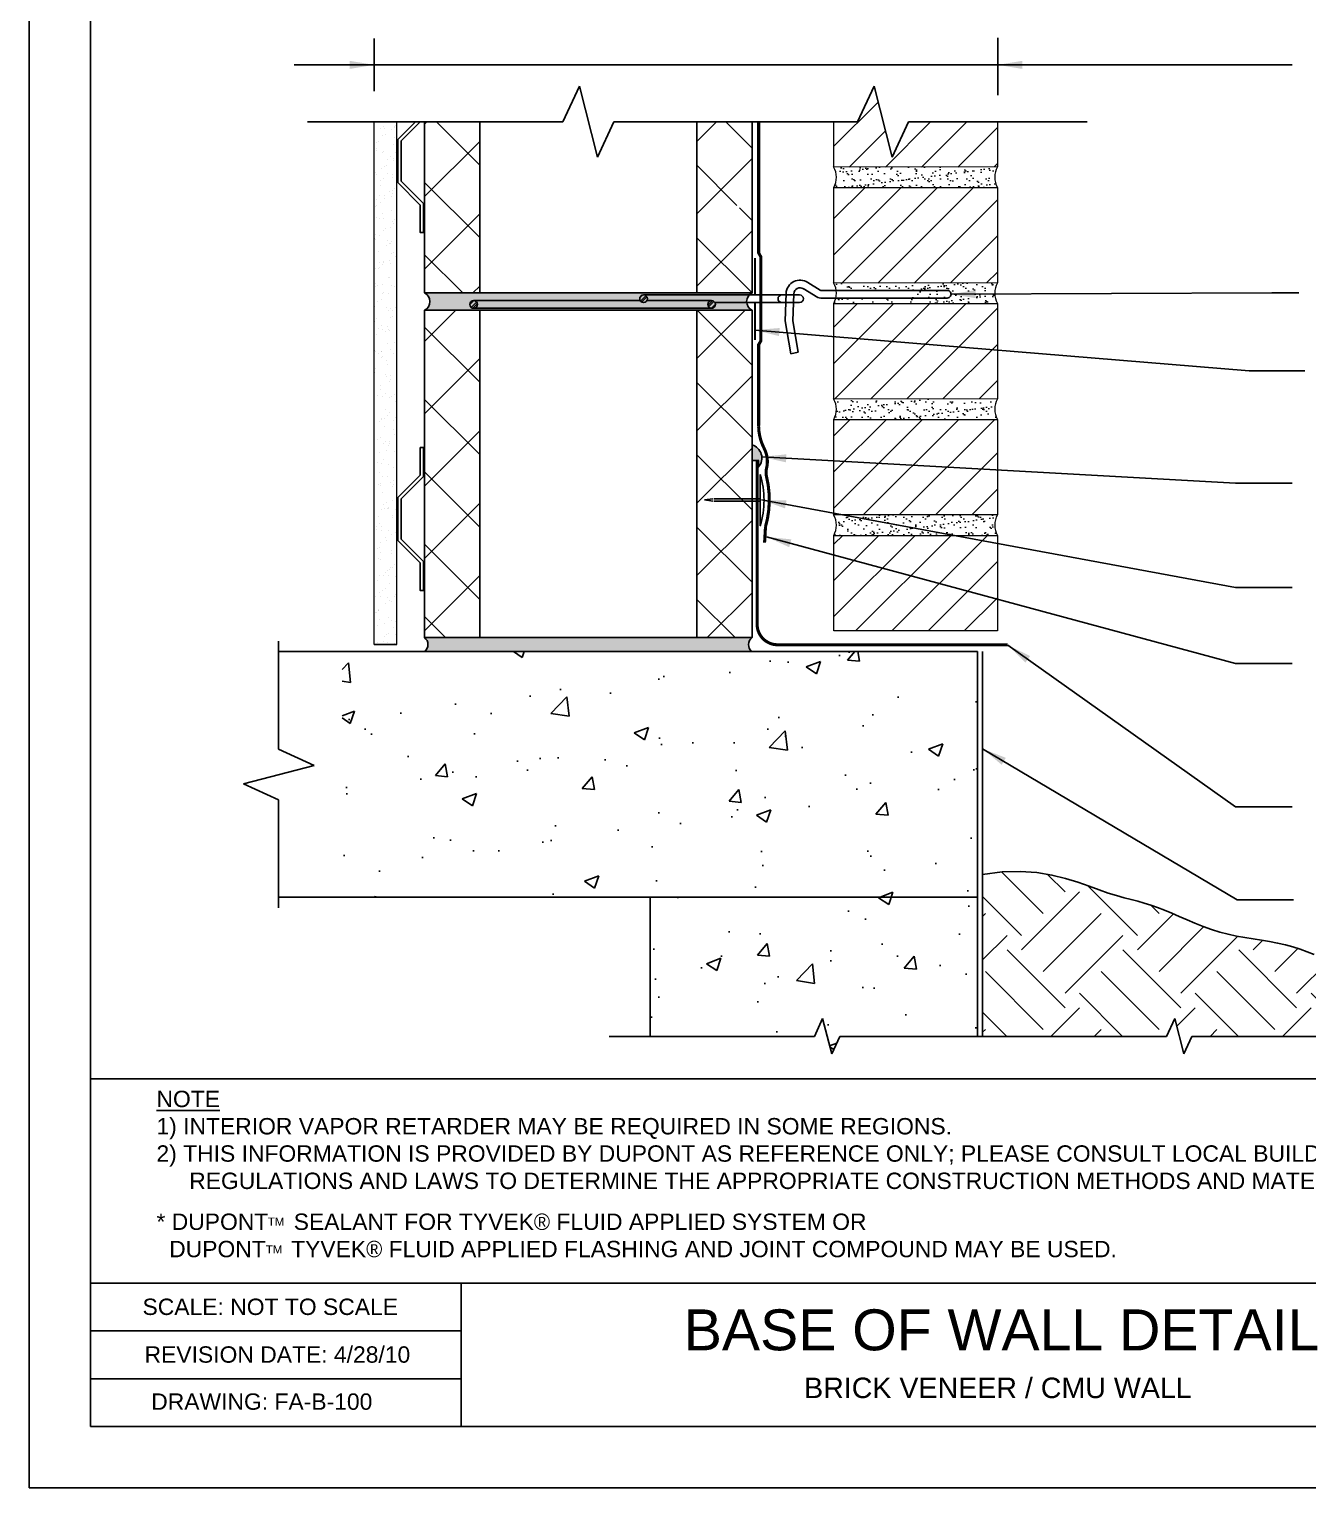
# Model space of a CAD drawing. Extents: x 257.7 to 308.7, y 59.2 to 125.2.
# Drawn here: x 257.72 to 288.96, y 59.16 to 94.8 of the extents above; entities that cross this region are included whole.
import ezdxf

# ---------------------------------------------------------------- set-up
doc = ezdxf.new("R2010")
doc.units = 0
doc.header["$LTSCALE"] = 1.5
doc.header["$MEASUREMENT"] = 0
doc.linetypes.add('DASHED2', pattern=[0.375, 0.25, -0.125])
doc.layers.get('0').update_dxf_attribs({"color": 8, "linetype": 'CONTINUOUS'})
for name, color, linetype in [('8x11-ttb$0$B', 5, 'CONTINUOUS'), ('CMU', 250, 'CONTINUOUS'), ('DuPont Thru-Wall Flashing', 252, 'CONTINUOUS'), ('SEALANT', 250, 'CONTINUOUS'), ('STRUCTURE', 250, 'CONTINUOUS'), ('TEXT', 7, 'CONTINUOUS'), ('Tyvek FA WB', 10, 'DASHED2')]:
    doc.layers.add(name, color=color, linetype=linetype)
doc.layers.add('brick', color=250, linetype='CONTINUOUS', lineweight=5)
doc.layers.add('Gyp Board', color=250, linetype='CONTINUOUS', lineweight=20)
doc.layers.add('VIEWPORT', color=7, linetype='CONTINUOUS', plot=False)
doc.styles.add('DETAILS', font='sanss___.ttf', dxfattribs={"height": 1})
doc.dimstyles.new('TYVEKDETAILS', dxfattribs={"dimscale": 6, "dimtxt": 1.5, "dimasz": 0.1, "dimexe": 0.75, "dimexo": 0.75, "dimgap": 0.75, "dimtad": 0, "dimtih": 1, "dimtoh": 1, "dimdec": 4, "dimzin": 0, "dimdsep": 46, "dimlunit": 4, "dimtxsty": 'DETAILS', "dimcen": 0.0625, "dimadec": 0, "dimazin": 0, "dimtfac": 1, "dimtdec": 4, "dimtofl": 0, "dimtmove": 0, "dimatfit": 3, "dimfxl": 1, "dimfrac": 2, "dimtolj": 1, "dimtzin": 0, "dimarcsym": 0})
pattern_1 = [(37.50000000000001, (135.9758068365422, 43.15276908686732), (-0.009449003716441223, 0.2890235653519738), [0, -0.228, 0, -0.255, 0, -0.24375]), (7.499999999999999, (135.9758068365422, 43.15276908686732), (0.2654665057901591, 0.423321909784461), [0, -0.123, 0, -0.2055, 0, -0.07875]), (327.5, (135.7913068365422, 43.15276908686732), (0.4671212792627242, 0.0008488580305446746), [0, -0.075, 0, -0.27, 0, -0.3525]), (317.5, (135.7913068365422, 43.15276908686732), (0.450918990685844, 0.1316513347401374), [0, -0.0375, 0, -0.177, 0, -0.2025])]

# ---------------------------------------------------------------- blocks, each defined once
blk = doc.blocks.new('brk-sym')
at = {"linetype": 'Continuous'}
for points in [[(-0.07880250000000001, 0.00109400000000015), (-0.0283335, 0.1104690000000002)], [(-0.0283335, 0.1104690000000002), (0.0283335, -0.1104689999999993)], [(-0.4156255, 0.00109400000000015), (-0.07880250000000001, 0.00109400000000015)], [(0.0283335, -0.1104689999999993), (0.0797915, 0.00109400000000015)], [(0.0797915, 0.00109400000000015), (0.4166665, 0.00109400000000015)]]:
    blk.add_lwpolyline(points, dxfattribs=at)
blk = doc.blocks.new('*X2')
at = {"color": 0}
for p, q in [((9127.579729656245, 13316.34949772628, 8), (9127.579729656245, 13316.34949772628, 8)), ((9128.399147898532, 13314.94385771335, 8), (9128.399147898532, 13314.94385771335, 8)), ((9128.501326327258, 13315.50500996676, 8), (9128.501326327258, 13315.50500996676, 8)), ((9133.852714001223, 13314.13758127137, 8), (9133.852714001223, 13314.13758127137, 8)), ((9134.379778934515, 13315.37335027246, 8), (9134.379778934515, 13315.37335027246, 8)), ((9136.455256762329, 13314.48021252595, 8), (9136.455256762329, 13314.48021252595, 8)), ((9128.508071252605, 13309.16610950879, 8), (9128.508071252605, 13309.16610950879, 8)), ((9129.78779006959, 13313.60242388327, 8), (9129.78779006959, 13313.60242388327, 8)), ((9133.477948350726, 13310.94477606535, 8), (9133.477948350726, 13310.94477606535, 8)), ((9135.160110578947, 13310.25592547898, 8), (9135.160110578947, 13310.25592547898, 8)), ((9137.827884637905, 13306.95879384042, 8), (9137.827884637905, 13306.95879384042, 8)), ((9138.749481308918, 13306.1143060809, 8), (9138.749481308918, 13306.1143060809, 8)), ((9127.60637323599, 13300.3694821998, 8), (9127.60637323599, 13300.3694821998, 8)), ((9128.695470309527, 13297.16569435482, 8), (9128.695470309527, 13297.16569435482, 8)), ((9128.71411468908, 13305.30973886828, 8), (9128.71411468908, 13305.30973886828, 8)), ((9130.437734444467, 13297.98884736791, 8), (9130.437734444467, 13297.98884736791, 8)), ((9134.397770536401, 13301.26358661651, 8), (9134.397770536401, 13301.26358661651, 8)), ((9135.475077369496, 13300.62180663392, 8), (9135.475077369496, 13300.62180663392, 8)), ((9138.417920740907, 13302.85283911072, 8), (9138.417920740907, 13302.85283911072, 8)), ((9138.462694468035, 13301.79874400461, 8), (9138.462694468035, 13301.79874400461, 8)), ((9129.02908147963, 13295.67562002322, 8), (9129.02908147963, 13295.67562002322, 8)), ((9132.546213059, 13296.64559834704, 8), (9132.546213059, 13296.64559834704, 8)), ((9133.045406596706, 13293.17971212989, 8), (9133.045406596706, 13293.17971212989, 8)), ((9133.967003267719, 13292.33522437037, 8), (9133.967003267719, 13292.33522437037, 8)), ((9135.790044160043, 13290.98768778885, 8), (9135.790044160043, 13290.98768778885, 8)), ((9139.007751003213, 13288.92474934975, 8), (9139.007751003213, 13288.92474934975, 8)), ((9129.344048270177, 13286.04150117815, 8), (9129.344048270177, 13286.04150117815, 8)), ((9129.613810941697, 13287.68801367846, 8), (9129.613810941697, 13287.68801367846, 8)), ((9132.216353702803, 13288.03064493304, 8), (9132.216353702803, 13288.03064493304, 8)), ((9134.475876250855, 13285.46833620616, 8), (9134.475876250855, 13285.46833620616, 8)), ((9136.10501095059, 13281.35356894378, 8), (9136.10501095059, 13281.35356894378, 8)), ((9136.584354865388, 13284.12508718529, 8), (9136.584354865388, 13284.12508718529, 8)), ((9138.943625291187, 13287.77499046897, 8), (9138.943625291187, 13287.77499046897, 8)), ((9128.262928555503, 13279.40063041936, 8), (9128.262928555503, 13279.40063041936, 8)), ((9129.184525226516, 13278.55614265984, 8), (9129.184525226516, 13278.55614265984, 8)), ((9129.659015060724, 13276.40738233309, 8), (9129.659015060724, 13276.40738233309, 8)), ((9130.158867476872, 13274.8140190236, 8), (9130.158867476872, 13274.8140190236, 8)), ((9130.923495044934, 13277.78352151954, 8), (9130.923495044934, 13277.78352151954, 8)), ((9134.161147249984, 13273.99590875844, 8), (9134.161147249984, 13273.99590875844, 8)), ((9134.223791408505, 13275.3491764117, 8), (9134.223791408505, 13275.3491764117, 8)), ((9136.419977741138, 13271.71945009872, 8), (9136.419977741138, 13271.71945009872, 8)), ((9136.826334169611, 13275.69180766628, 8), (9136.826334169611, 13275.69180766628, 8)), ((9138.514018057249, 13272.94782504441, 8), (9138.514018057249, 13272.94782504441, 8)), ((9129.973981851272, 13266.77326348802, 8), (9129.973981851272, 13266.77326348802, 8)), ((9134.961636851327, 13265.26301035778, 8), (9134.961636851327, 13265.26301035778, 8)), ((9138.511083537163, 13270.0099265335, 8), (9138.511083537163, 13270.0099265335, 8)), ((9138.833771875317, 13263.01033914494, 8), (9138.833771875317, 13263.01033914494, 8)), ((9139.432680208176, 13269.16543877399, 8), (9139.432680208176, 13269.16543877399, 8)), ((9127.977450643273, 13261.58107734013, 8), (9127.977450643273, 13261.58107734013, 8)), ((9129.089929169417, 13259.05576959411, 8), (9129.089929169417, 13259.05576959411, 8)), ((9129.378669208787, 13260.21682704791, 8), (9129.378669208787, 13260.21682704791, 8)), ((9130.28894864182, 13257.13914464296, 8), (9130.28894864182, 13257.13914464296, 8)), ((9133.728605495966, 13256.23084482297, 8), (9133.728605495966, 13256.23084482297, 8)), ((9134.650202166978, 13255.38635706345, 8), (9134.650202166978, 13255.38635706345, 8)), ((9134.768847943684, 13262.47518175684, 8), (9134.768847943684, 13262.47518175684, 8)), ((9136.734944531687, 13262.08533125365, 8), (9136.734944531687, 13262.08533125365, 8)), ((9129.98488834898, 13248.89960881879, 8), (9129.98488834898, 13248.89960881879, 8)), ((9130.60391543237, 13247.50502579789, 8), (9130.60391543237, 13247.50502579789, 8)), ((9131.019592361275, 13247.87850745323, 8), (9131.019592361275, 13247.87850745323, 8)), ((9132.587431110085, 13249.24224007337, 8), (9132.587431110085, 13249.24224007337, 8)), ((9133.128070975808, 13246.53525843236, 8), (9133.128070975808, 13246.53525843236, 8)), ((9137.049911322236, 13252.45121240858, 8), (9137.049911322236, 13252.45121240858, 8)), ((9138.999778657719, 13252.74249919604, 8), (9138.999778657719, 13252.74249919604, 8)), ((9139.378828410496, 13250.13634449008, 8), (9139.378828410496, 13250.13634449008, 8)), ((9139.626824190447, 13250.82612316205, 8), (9139.626824190447, 13250.82612316205, 8)), ((9127.467211155352, 13240.1936927666, 8), (9127.467211155352, 13240.1936927666, 8)), ((9128.946127454765, 13242.45176311245, 8), (9128.946127454765, 13242.45176311245, 8)), ((9129.867724125777, 13241.60727535293, 8), (9129.867724125777, 13241.60727535293, 8)), ((9130.918882222917, 13237.87090695282, 8), (9130.918882222917, 13237.87090695282, 8)), ((9137.364878112783, 13242.81709356352, 8), (9137.364878112783, 13242.81709356352, 8)), ((9130.529944884156, 13236.02561416393, 8), (9130.529944884156, 13236.02561416393, 8)), ((9134.59486881579, 13236.56077155203, 8), (9134.59486881579, 13236.56077155203, 8)), ((9134.844346149246, 13237.04704145152, 8), (9134.844346149246, 13237.04704145152, 8)), ((9135.057734167667, 13235.35799629148, 8), (9135.057734167667, 13235.35799629148, 8)), ((9137.1662127822, 13234.01474727062, 8), (9137.1662127822, 13234.01474727062, 8)), ((9137.197411576895, 13236.90340280661, 8), (9137.197411576895, 13236.90340280661, 8)), ((9137.679844903332, 13233.18297471845, 8), (9137.679844903332, 13233.18297471845, 8)), ((9139.194282436425, 13233.06105922659, 8), (9139.194282436425, 13233.06105922659, 8)), ((9128.348528050557, 13222.79267248046, 8), (9128.348528050557, 13222.79267248046, 8)), ((9130.061868108047, 13223.26795974099, 8), (9130.061868108047, 13223.26795974099, 8)), ((9131.233849013466, 13228.23678810776, 8), (9131.233849013466, 13228.23678810776, 8)), ((9131.505352961749, 13227.67318160485, 8), (9131.505352961749, 13227.67318160485, 8)), ((9135.139925350968, 13223.68677689717, 8), (9135.139925350968, 13223.68677689717, 8)), ((9137.99481169388, 13223.54885587339, 8), (9137.99481169388, 13223.54885587339, 8)), ((9139.095875974064, 13222.83748512973, 8), (9139.095875974064, 13222.83748512973, 8)), ((9139.204849282602, 13224.22193428527, 8), (9139.204849282602, 13224.22193428527, 8)), ((9131.548815804013, 13218.60266926269, 8), (9131.548815804013, 13218.60266926269, 8)), ((9134.411804395226, 13219.28197751606, 8), (9134.411804395226, 13219.28197751606, 8)), ((9135.333401066238, 13218.43748975654, 8), (9135.333401066238, 13218.43748975654, 8)), ((9135.543494768139, 13215.15267044311, 8), (9135.543494768139, 13215.15267044311, 8)), ((9138.309778484427, 13213.91473702832, 8), (9138.309778484427, 13213.91473702832, 8)), ((9127.563308471692, 13210.2886787003, 8), (9127.563308471692, 13210.2886787003, 8)), ((9129.629326354023, 13205.50289580553, 8), (9129.629326354023, 13205.50289580553, 8)), ((9129.671787086225, 13208.94542967944, 8), (9129.671787086225, 13208.94542967944, 8)), ((9130.355965756262, 13210.11120395912, 8), (9130.355965756262, 13210.11120395912, 8)), ((9130.550923025035, 13204.65840804601, 8), (9130.550923025035, 13204.65840804601, 8)), ((9131.86378259456, 13208.96855041763, 8), (9131.86378259456, 13208.96855041763, 8)), ((9132.958508517368, 13210.4538352137, 8), (9132.958508517368, 13210.4538352137, 8)), ((9138.624745274974, 13204.28061818326, 8), (9138.624745274974, 13204.28061818326, 8)), ((9139.749905817778, 13211.34793963041, 8), (9139.749905817778, 13211.34793963041, 8)), ((9130.90102229144, 13197.23720930426, 8), (9130.90102229144, 13197.23720930426, 8)), ((9131.601450278087, 13197.76816753855, 8), (9131.601450278087, 13197.76816753855, 8)), ((9132.178749385108, 13199.33443157256, 8), (9132.178749385108, 13199.33443157256, 8)), ((9133.70992889262, 13196.42491851768, 8), (9133.70992889262, 13196.42491851768, 8)), ((9134.965946223074, 13197.77236669236, 8), (9134.965946223074, 13197.77236669236, 8)), ((9135.527545048504, 13200.09817414461, 8), (9135.527545048504, 13200.09817414461, 8)), ((9137.56848898418, 13198.11499794694, 8), (9137.56848898418, 13198.11499794694, 8)), ((9139.581636574527, 13202.63215928136, 8), (9139.581636574527, 13202.63215928136, 8)), ((9139.877481335683, 13196.11219191967, 8), (9139.877481335683, 13196.11219191967, 8)), ((9128.049069072164, 13190.08335285193, 8), (9128.049069072164, 13190.08335285193, 8)), ((9132.493716175657, 13189.7003127275, 8), (9132.493716175657, 13189.7003127275, 8)), ((9138.939712065523, 13194.64649933819, 8), (9138.939712065523, 13194.64649933819, 8)), ((9128.71960545784, 13184.00426762079, 8), (9128.71960545784, 13184.00426762079, 8)), ((9130.745067007303, 13186.31909243408, 8), (9130.745067007303, 13186.31909243408, 8)), ((9132.808682966204, 13180.06619388243, 8), (9132.808682966204, 13180.06619388243, 8)), ((9135.095003294482, 13182.33311020915, 8), (9135.095003294482, 13182.33311020915, 8)), ((9135.51100275825, 13184.8983720375, 8), (9135.51100275825, 13184.8983720375, 8)), ((9135.639592084479, 13185.2476563768, 8), (9135.639592084479, 13185.2476563768, 8)), ((9136.016599965495, 13181.48862244963, 8), (9136.016599965495, 13181.48862244963, 8)), ((9137.748070699012, 13183.90440735594, 8), (9137.748070699012, 13183.90440735594, 8)), ((9139.25467885607, 13185.01238049312, 8), (9139.25467885607, 13185.01238049312, 8)), ((9139.575926689884, 13185.4335294256, 8), (9139.575926689884, 13185.4335294256, 8)), ((9130.727043163546, 13171.32279909945, 8), (9130.727043163546, 13171.32279909945, 8)), ((9132.087210878557, 13177.56284169018, 8), (9132.087210878557, 13177.56284169018, 8)), ((9133.123649756753, 13170.43207503736, 8), (9133.123649756753, 13170.43207503736, 8)), ((9133.329585924652, 13171.66543035403, 8), (9133.329585924652, 13171.66543035403, 8)), ((9139.56964564662, 13175.37826164806, 8), (9139.56964564662, 13175.37826164806, 8)), ((9139.677733890872, 13172.72714521506, 8), (9139.677733890872, 13172.72714521506, 8)), ((9127.09416437054, 13165.8054881769, 8), (9127.09416437054, 13165.8054881769, 8)), ((9130.312525253283, 13168.55402849862, 8), (9130.312525253283, 13168.55402849862, 8)), ((9131.234121924295, 13167.7095407391, 8), (9131.234121924295, 13167.7095407391, 8)), ((9136.125352684947, 13165.04233052843, 8), (9136.125352684947, 13165.04233052843, 8)), ((9136.210743947764, 13163.14930683769, 8), (9136.210743947764, 13163.14930683769, 8)), ((9139.884612437168, 13165.74414280299, 8), (9139.884612437168, 13165.74414280299, 8)), ((9127.409131161088, 13156.17136933183, 8), (9127.409131161088, 13156.17136933183, 8)), ((9128.145166388507, 13160.17833878562, 8), (9128.145166388507, 13160.17833878562, 8)), ((9130.25364500304, 13158.83508976475, 8), (9130.25364500304, 13158.83508976475, 8)), ((9131.272099698723, 13158.44880444459, 8), (9131.272099698723, 13158.44880444459, 8)), ((9133.438616547302, 13160.7979561923, 8), (9133.438616547302, 13160.7979561923, 8)), ((9135.337023630356, 13158.98396183269, 8), (9135.337023630356, 13158.98396183269, 8)), ((9137.939566391462, 13159.32659308727, 8), (9137.939566391462, 13159.32659308727, 8)), ((9127.724097951634, 13146.53725048676, 8), (9127.724097951634, 13146.53725048676, 8)), ((9129.09068286512, 13145.21586276112, 8), (9129.09068286512, 13145.21586276112, 8)), ((9131.428265906563, 13149.37022512716, 8), (9131.428265906563, 13149.37022512716, 8)), ((9132.183308194899, 13147.65782762387, 8), (9132.183308194899, 13147.65782762387, 8)), ((9133.753583337848, 13151.16383734723, 8), (9133.753583337848, 13151.16383734723, 8)), ((9134.291786809432, 13146.31457860301, 8), (9134.291786809432, 13146.31457860301, 8)), ((9135.778202193742, 13145.38424290223, 8), (9135.778202193742, 13145.38424290223, 8)), ((9135.882080165531, 13146.10996717782, 8), (9135.882080165531, 13146.10996717782, 8)), ((9136.699798864754, 13144.53975514271, 8), (9136.699798864754, 13144.53975514271, 8)), ((9139.947004097165, 13146.64512456593, 8), (9139.947004097165, 13146.64512456593, 8)), ((9128.039064742181, 13136.9031316417, 8), (9128.039064742181, 13136.9031316417, 8)), ((9128.630926988973, 13139.97301293725, 8), (9128.630926988973, 13139.97301293725, 8)), ((9134.068550128395, 13141.52971850217, 8), (9134.068550128395, 13141.52971850217, 8)), ((9127.033196639195, 13131.99923685168, 8), (9127.033196639195, 13131.99923685168, 8)), ((9130.995724152543, 13131.6051611917, 8), (9130.995724152543, 13131.6051611917, 8)), ((9131.098120570829, 13132.53439423978, 8), (9131.098120570829, 13132.53439423978, 8)), ((9131.917320823555, 13130.76067343218, 8), (9131.917320823555, 13130.76067343218, 8)), ((9133.700663331934, 13132.87702549436, 8), (9133.700663331934, 13132.87702549436, 8)), ((9134.383516918944, 13131.8955996571, 8), (9134.383516918944, 13131.8955996571, 8)), ((9136.221450001289, 13135.13731646212, 8), (9136.221450001289, 13135.13731646212, 8)), ((9138.329928615822, 13133.79406744126, 8), (9138.329928615822, 13133.79406744126, 8)), ((9128.35403153273, 13127.26901279663, 8), (9128.35403153273, 13127.26901279663, 8)), ((9131.643177106005, 13119.66039958491, 8), (9131.643177106005, 13119.66039958491, 8)), ((9132.669068795367, 13127.4525017755, 8), (9132.669068795367, 13127.4525017755, 8)), ((9134.698483709493, 13122.26148081203, 8), (9134.698483709493, 13122.26148081203, 8)), ((9135.708101037639, 13120.19555697301, 8), (9135.708101037639, 13120.19555697301, 8)), ((9136.893942847024, 13126.20043953077, 8), (9136.893942847024, 13126.20043953077, 8)), ((9138.310643798744, 13120.53818822759, 8), (9138.310643798744, 13120.53818822759, 8)), ((9127.134842782354, 13116.98159172165, 8), (9127.134842782354, 13116.98159172165, 8)), ((9128.668998323279, 13117.63489395157, 8), (9128.668998323279, 13117.63489395157, 8)), ((9132.111464805823, 13112.42135782025, 8), (9132.111464805823, 13112.42135782025, 8)), ((9135.013450500042, 13112.62736196697, 8), (9135.013450500042, 13112.62736196697, 8)), ((9136.707210601762, 13114.93199061375, 8), (9136.707210601762, 13114.93199061375, 8)), ((9128.727024305317, 13110.06799887094, 8), (9128.727024305317, 13110.06799887094, 8)), ((9128.983965113828, 13108.0007751065, 8), (9128.983965113828, 13108.0007751065, 8)), ((9129.461760272407, 13106.42745790145, 8), (9129.461760272407, 13106.42745790145, 8)), ((9130.83550291985, 13108.72474985007, 8), (9130.83550291985, 13108.72474985007, 8)), ((9135.32841729059, 13102.9932431219, 8), (9135.32841729059, 13102.9932431219, 8)), ((9136.253157572817, 13107.32156231815, 8), (9136.253157572817, 13107.32156231815, 8)), ((9136.461401093002, 13108.43537559531, 8), (9136.461401093002, 13108.43537559531, 8)), ((9137.382997764014, 13107.5908878358, 8), (9137.382997764014, 13107.5908878358, 8)), ((9127.328986764622, 13098.64227610972, 8), (9127.328986764622, 13098.64227610972, 8)), ((9129.298931904375, 13098.36665626144, 8), (9129.298931904375, 13098.36665626144, 8)), ((9131.469197978111, 13093.74598938011, 8), (9131.469197978111, 13093.74598938011, 8)), ((9131.6789230518, 13094.65629388478, 8), (9131.6789230518, 13094.65629388478, 8)), ((9132.600519722813, 13093.81180612526, 8), (9132.600519722813, 13093.81180612526, 8)), ((9132.765166111709, 13097.54748770919, 8), (9132.765166111709, 13097.54748770919, 8)), ((9134.071740739217, 13094.08862063468, 8), (9134.071740739217, 13094.08862063468, 8)), ((9134.873644726242, 13096.20423868833, 8), (9134.873644726242, 13096.20423868833, 8)), ((9127.404274046477, 13093.210831992, 8), (9127.404274046477, 13093.210831992, 8)), ((9129.212784905787, 13089.86267302257, 8), (9129.212784905787, 13089.86267302257, 8)), ((9129.613898694923, 13088.73253741637, 8), (9129.613898694923, 13088.73253741637, 8)), ((9135.643384081137, 13093.35912427684, 8), (9135.643384081137, 13093.35912427684, 8)), ((9137.577141746282, 13089.25157222386, 8), (9137.577141746282, 13089.25157222386, 8)), ((9127.818041681614, 13080.03272441474, 8), (9127.818041681614, 13080.03272441474, 8)), ((9129.928865485472, 13079.09841857131, 8), (9129.928865485472, 13079.09841857131, 8)), ((9132.014254513288, 13080.87199472524, 8), (9132.014254513288, 13080.87199472524, 8)), ((9133.250926712179, 13077.34216186082, 8), (9133.250926712179, 13077.34216186082, 8)), ((9135.958350871686, 13083.72500543177, 8), (9135.958350871686, 13083.72500543177, 8)), ((9136.079178444921, 13081.40715211334, 8), (9136.079178444921, 13081.40715211334, 8)), ((9136.803307918102, 13085.02697654745, 8), (9136.803307918102, 13085.02697654745, 8)), ((9138.681721206027, 13081.74978336792, 8), (9138.681721206027, 13081.74978336792, 8)), ((9138.911786532635, 13083.68372752658, 8), (9138.911786532635, 13083.68372752658, 8)), ((9127.379219030268, 13071.13492109715, 8), (9127.379219030268, 13071.13492109715, 8)), ((9130.243832276019, 13069.46429972624, 8), (9130.243832276019, 13069.46429972624, 8)), ((9132.794663705083, 13075.47249051333, 8), (9132.794663705083, 13075.47249051333, 8)), ((9136.273317662233, 13074.09088658671, 8), (9136.273317662233, 13074.09088658671, 8)), ((9136.6242349801, 13068.53315745848, 8), (9136.6242349801, 13068.53315745848, 8)), ((9137.144599992262, 13071.4865082884, 8), (9137.144599992262, 13071.4865082884, 8)), ((9138.066196663274, 13070.64202052888, 8), (9138.066196663274, 13070.64202052888, 8)), ((9127.230294918583, 13067.2964217872, 8), (9127.230294918583, 13067.2964217872, 8)), ((9128.012185663882, 13061.6934088028, 8), (9128.012185663882, 13061.6934088028, 8)), ((9129.308882222129, 13059.95765895626, 8), (9129.308882222129, 13059.95765895626, 8)), ((9129.832837679689, 13067.63905304177, 8), (9129.832837679689, 13067.63905304177, 8)), ((9136.58828445278, 13064.45676774164, 8), (9136.58828445278, 13064.45676774164, 8)), ((9137.28906851857, 13064.82165069907, 8), (9137.28906851857, 13064.82165069907, 8)), ((9127.77535145376, 13054.42242713233, 8), (9127.77535145376, 13054.42242713233, 8)), ((9130.558799066566, 13059.83018088117, 8), (9130.558799066566, 13059.83018088117, 8)), ((9131.417360836662, 13058.6144099354, 8), (9131.417360836662, 13058.6144099354, 8)), ((9131.840275385393, 13054.95758452043, 8), (9131.840275385393, 13054.95758452043, 8)), ((9132.36212195106, 13057.70742657787, 8), (9132.36212195106, 13057.70742657787, 8)), ((9133.283718622073, 13056.86293881835, 8), (9133.283718622073, 13056.86293881835, 8)), ((9134.4428181465, 13055.30021577501, 8), (9134.4428181465, 13055.30021577501, 8)), ((9136.90325124333, 13054.82264889657, 8), (9136.90325124333, 13054.82264889657, 8)), ((9138.260340645542, 13052.30270491695, 8), (9138.260340645542, 13052.30270491695, 8)), ((9127.57964390986, 13043.92834486734, 8), (9127.57964390986, 13043.92834486734, 8)), ((9128.501240580872, 13043.08385710782, 8), (9128.501240580872, 13043.08385710782, 8)), ((9130.873765857115, 13050.19606203611, 8), (9130.873765857115, 13050.19606203611, 8)), ((9133.34702402852, 13047.43714779452, 8), (9133.34702402852, 13047.43714779452, 8)), ((9135.455502643053, 13046.09389877365, 8), (9135.455502643053, 13046.09389877365, 8)), ((9137.218218033879, 13045.18853005151, 8), (9137.218218033879, 13045.18853005151, 8)), ((9139.052798613311, 13042.96137850825, 8), (9139.052798613311, 13042.96137850825, 8)), ((9129.794642822597, 13039.75233310789, 8), (9129.794642822597, 13039.75233310789, 8)), ((9131.188732647664, 13040.56194319104, 8), (9131.188732647664, 13040.56194319104, 8)), ((9132.385331920572, 13042.08358986557, 8), (9132.385331920572, 13042.08358986557, 8)), ((9133.47786260434, 13038.52362320642, 8), (9133.47786260434, 13038.52362320642, 8)), ((9136.450255852205, 13042.61874725367, 8), (9136.450255852205, 13042.61874725367, 8)), ((9137.385165834912, 13034.91663663277, 8), (9137.385165834912, 13034.91663663277, 8)), ((9137.533184824426, 13035.55441120644, 8), (9137.533184824426, 13035.55441120644, 8)), ((9137.82779889152, 13034.53764098148, 8), (9137.82779889152, 13034.53764098148, 8)), ((9127.601372325867, 13028.50801692752, 8), (9127.601372325867, 13028.50801692752, 8)), ((9130.203915086973, 13028.8506481821, 8), (9130.203915086973, 13028.8506481821, 8)), ((9131.503699438212, 13030.92782434598, 8), (9131.503699438212, 13030.92782434598, 8)), ((9133.83278462899, 13027.23182194614, 8), (9133.83278462899, 13027.23182194614, 8)), ((9136.995312387384, 13029.74475259881, 8), (9136.995312387384, 13029.74475259881, 8)), ((9138.749395562532, 13033.69315322196, 8), (9138.749395562532, 13033.69315322196, 8)), ((9139.493644449445, 13033.5733876119, 8), (9139.493644449445, 13033.5733876119, 8)), ((9127.961076947078, 13021.02458118247, 8), (9127.961076947078, 13021.02458118247, 8)), ((9128.695384563141, 13024.74454149588, 8), (9128.695384563141, 13024.74454149588, 8)), ((9131.818666228759, 13021.29370550091, 8), (9131.818666228759, 13021.29370550091, 8)), ((9133.04532085032, 13020.75855927095, 8), (9133.04532085032, 13020.75855927095, 8)), ((9133.966917521333, 13019.91407151143, 8), (9133.966917521333, 13019.91407151143, 8)), ((9137.848151614973, 13025.92029236138, 8), (9137.848151614973, 13025.92029236138, 8)), ((9128.146428861042, 13015.63402227266, 8), (9128.146428861042, 13015.63402227266, 8)), ((9132.211352792676, 13016.16917966076, 8), (9132.211352792676, 13016.16917966076, 8)), ((9134.813895553782, 13016.51181091534, 8), (9134.813895553782, 13016.51181091534, 8)), ((9138.16311840552, 13016.28617351631, 8), (9138.16311840552, 13016.28617351631, 8)), ((9138.943539544802, 13015.35383761003, 8), (9138.943539544802, 13015.35383761003, 8))]:
    blk.add_line(p, q, dxfattribs=at)
blk = doc.blocks.new('Revsion Date')
at = {"layer": 'TEXT', "insert": (0.000131622949083976, 0.2031688605532622, 2.979996827461446e-09), "char_height": 0.2, "width": 16.26451670448571, "attachment_point": 1, "style": 'DETAILS'}
blk.add_mtext('\\pi-0.033334,l0.033334,t0.1;REVISION DATE: 4/28/10', dxfattribs=at)

msp = doc.modelspace()

# ---------------------------------------------------------------- hatches: boundary and pattern name
at = {"layer": 'brick'}
h = msp.add_hatch(dxfattribs=at)
h.set_pattern_fill('_USER', color=256, scale=0.625, angle=45, style=0, pattern_type=0)
h.set_pattern_definition([(45, (308.4785529958181, 65.58881779525292), (-0.4419417382415922, 0.4419417382415922), [])])
h.paths.add_polyline_path([(281.3742607218821, 82.43465711874605), (277.3855385180677, 82.43465711874605), (277.387088199991, 80.09868719487633), (281.3758086483726, 80.10133331112685)])
h.paths.add_polyline_path([(281.3742607218821, 85.26799045207942), (277.3836588853701, 85.26799045207942), (277.3852085681207, 82.93201928126236), (281.3758086483726, 82.93466664446022)])
h.paths.add_polyline_path([(281.3742607218821, 88.10132378541273), (277.3817792526725, 88.10132378541273), (277.3833289362503, 85.76535136764831), (281.3758086483726, 85.76799997779354)])
h.paths.add_polyline_path([(281.3742607218821, 90.93465711874605), (277.3798996199749, 90.93465711874605), (277.3814493043799, 88.59868345403426), (281.3758086483726, 88.60133331112685)])
h.paths.add_polyline_path([(281.3750788935171, 92.53468940957725), (279.1996050551434, 92.53468940957725), (278.8043149649122, 91.6780278228798), (278.360480065407, 93.40848814417592), (277.9574437963485, 92.53468940957727), (277.3788381586423, 92.53468981645474), (277.3795696725097, 91.43201554042027), (281.3758086483726, 91.43466664446022)])
h = msp.add_hatch(dxfattribs=at)
h.set_pattern_fill('AR-SAND', color=256, scale=0.15, style=0)
h.set_pattern_definition(pattern_1)
h.paths.add_polyline_path([(277.3742616976805, 82.93201201911096, -0.2687446828994806), (277.3742607218821, 82.43465711874605), (281.3742607218824, 82.43465711874605, -0.2704061141942343), (281.3758086483726, 82.93466664446022)])
h.paths.add_polyline_path([(281.3742607218823, 85.26799045207942, -0.2704061141941989), (281.3758086483726, 85.76799997779354), (277.3742616976805, 85.76534535244427, -0.2687446828994455), (277.3742607218821, 85.26799045207942)])
h.paths.add_polyline_path([(281.3742607218823, 88.10132378541273, -0.2704061141941989), (281.3758086483726, 88.60133331112685), (277.3742616976805, 88.59867868577759, -0.09664294200413837), (277.4362586345237, 88.41908221934538), (279.1499363885307, 88.41908221934538, -1.005359897063169), (279.1531602064598, 88.23125469534952), (277.4267150368996, 88.23143769972708, -0.07105584521347842), (277.3742607218821, 88.10132378541273)])
h.paths.add_polyline_path([(281.3742607218824, 90.93465711874605, -0.2704061141942343), (281.3758086483726, 91.43466664446022), (277.3742616976805, 91.43201201911096, -0.2687446828994811), (277.3742607218821, 90.93465711874605)])
at = {"layer": 'CMU'}
h = msp.add_hatch(dxfattribs=at)
h.set_pattern_fill('ANSI37', color=256, scale=10, style=0)
h.set_pattern_definition([(45, (134.9696426595215, 43.15276908686732), (-0.8838834764831843, 0.8838834764831844), []), (135, (134.9696426595215, 43.15276908686732), (-0.8838834764831844, -0.8838834764831843), [])])
h.paths.add_polyline_path([(268.7269380935611, 87.93552930014002), (267.3795696725073, 87.93552930014002), (267.3795696725073, 79.9355293001397), (268.7269380935611, 79.9355293001397)])
h.paths.add_polyline_path([(275.3795696725097, 86.72184321283504), (275.3745309318292, 86.72184321283504), (275.3795696725097, 86.75309321283504), (275.3756535148905, 86.78434321283504), (275.3795696725097, 86.78434321283504), (275.3795696725097, 87.93552930014002), (274.0322012514557, 87.93552930014002), (274.0322012514559, 79.9355293001397), (275.3795696725097, 79.9355293001397)])
h.paths.add_polyline_path([(275.3795696725097, 90.43462390892408), (274.6595921236875, 90.43462390892408), (274.4518160705585, 90.46587390892408), (274.6595921236875, 90.49712390892408), (275.3795696725097, 90.4971239089241), (275.3795696725097, 92.53468940957725), (274.0322012514558, 92.53468940957725), (274.0322012514559, 88.35658193171895), (275.3795696725097, 88.35658193171895)])
h.paths.add_polyline_path([(268.7269380935611, 92.53468940957725), (267.3795696725073, 92.53468940957723), (267.3795696725073, 88.35658193171895), (268.7269380935611, 88.35658193171895)])
h = msp.add_hatch(dxfattribs=at)
h.set_pattern_fill('AR-SAND', color=256, scale=0.15, style=0)
h.set_pattern_definition(pattern_1)
h.paths.add_polyline_path([(275.3795696725097, 88.35658193171895), (274.0322012514559, 88.35658193171895), (268.7269380935611, 88.35658193171895), (267.3795696725074, 88.35658193171895, -0.6265668074746359), (267.3795696725074, 87.93552930014002), (268.7269380935611, 87.93552930014002), (274.0322012514559, 87.93552930014002), (275.3795696725097, 87.93552930014002, -0.6265668074746361)])
h.paths.add_polyline_path([(275.3795696725097, 79.9355293001397), (274.0322012514559, 79.9355293001397), (268.7269380935611, 79.9355293001397), (267.3795696725074, 79.9355293001397, -0.466768136512715), (267.3902373271676, 79.59868719487633), (274.0533407801352, 79.59868719487633), (275.3689020178495, 79.59868719487633, -0.4667681365127341)])
at = {"layer": 'SEALANT', "linetype": 'Continuous'}
h = msp.add_hatch(color=256, dxfattribs=at)
edge = h.paths.add_edge_path()
edge.add_arc((275.286127638543, 84.32294405632673), 0.3337079299722265, -40.52895105969509, 73.73911323911238, ccw=False)
edge.add_line((275.5397715971255, 84.10608990072687), (275.5397715971255, 84.26159642367712))
edge.add_line((275.5397715971255, 84.26159642367712), (275.3795696725097, 84.26159642367712))
edge.add_line((275.3795696725097, 84.26159642367712), (275.3795696725097, 84.6433025567829))
at = {"layer": 'STRUCTURE'}
h = msp.add_hatch(dxfattribs=at)
h.set_pattern_fill('ANSI32', color=256, scale=0.3, style=0)
h.set_pattern_definition([(45, (-19.46985984127332, 0), (-0.07954951288348659, 0.0795495128834866), []), (45, (-19.41682683277332, 0), (-0.07954951288348659, 0.0795495128834866), [])])
h.paths.add_polyline_path([(272.822293023821, 88.21579580734686, -1), (272.634793023821, 88.21579580734686, -1)])
h.paths.add_polyline_path([(274.4846111538186, 88.07517080734686, -1), (274.2971111538186, 88.07517080734686, -1)])
h.paths.add_polyline_path([(268.6721111538191, 88.07517080734686, -1), (268.4846111538191, 88.07517080734686, -1)])
h = msp.add_hatch(dxfattribs=at)
h.set_pattern_fill('AR-CONC', color=256, scale=0.5, style=0)
h.set_pattern_definition([(49.99999999999999, (308.4785529958181, 65.58881779525292), (3.586300913003767, -0.3137606749129755), [0.375, -4.125]), (355, (308.4785529958181, 65.58881779525292), (-0.693756668065, 3.760960668500059), [0.3, -3.3]), (100.4514, (308.777411395818, 65.56267109525291), (2.892546908570108, 3.447197710304768), [0.3187009499999996, -3.505710559999996]), (46.18420000000001, (308.4785529958181, 66.58881779525292), (5.336205243128222, -0.8275950716450904), [0.5625, -6.1875]), (96.6356, (308.9232367208181, 66.51985126025292), (4.673313527743517, 4.870589354502209), [0.4780514399999997, -5.258564999999995]), (351.1842, (308.4785529958181, 66.58881779525292), (4.673309725668136, 4.870593004626623), [0.45, -4.95]), (21, (308.9785529958181, 66.33881779525292), (2.984535260592308, -2.013094453326694), [0.375, -4.125]), (326.0000000000001, (308.9785529958181, 66.33881779525292), (1.216576659607909, 3.625750225234265), [0.3, -3.3]), (71.4514, (309.2272641608181, 66.17105976525292), (4.20111314290745, 1.612652483549762), [0.31870095, -3.50571056]), (37.50000000000001, (308.4785529958181, 65.58881779525292), (0.06079927658645334, 1.664469269156557), [0, -3.26, 0, -3.35, 0, -3.3125]), (7.499999999999999, (308.4785529958181, 65.58881779525292), (1.315347687210743, 1.972058559411801), [0, -1.91, 0, -3.185, 0, -1.2625]), (327.5, (307.3635529958181, 65.58881779525292), (2.669112180862045, -0.112774358671899), [0, -1.25, 0, -3.9, 0, -5.175]), (317.5, (306.8635529958181, 65.58881779525292), (2.915930846711931, 0.5005249116615882), [0, -1.625, 0, -2.59, 0, -3.675])])
h.paths.add_polyline_path([(280.887088199991, 79.59868719487633), (271.637088199991, 79.59868719487633), (271.637088199991, 76.61809453839248), (271.137088199991, 76.61809453839248), (271.137088199991, 79.59868719487633), (265.3638576620115, 79.59868719487635), (265.3638576620115, 77.29068398614992), (266.2376563966102, 76.88764771709137), (264.507196075314, 76.44381281758614), (265.3638576620115, 76.04852272735496), (265.3638576620115, 73.59868719487633), (280.887088199991, 73.59868719487633)])
h.paths.add_polyline_path([(277.5232096261211, 70.19394792114394), (280.887088199991, 70.19394792114394), (280.887088199991, 73.59868719487633), (272.887088199991, 73.59868719487633), (272.887088199991, 70.19394792114393), (276.9021289967236, 70.19394792114394), (277.103647131253, 70.63084728844326), (277.3255645810056, 69.76561712779534)])
h = msp.add_hatch(dxfattribs=at)
h.set_pattern_fill('EARTH', color=256, scale=8, angle=45, style=0)
h.set_pattern_definition([(45, (308.4785529958181, 65.58881779525292), (2.220446049250313e-16, 2.82842712474619), [2, -2]), (45, (307.9482229099282, 66.11914788114282), (2.220446049250313e-16, 2.82842712474619), [2, -2]), (45, (307.4178928240383, 66.64947796703274), (2.220446049250313e-16, 2.82842712474619), [2, -2]), (135, (307.4178928240383, 67.00303135762601), (-2.82842712474619, 4.440892098500626e-16), [2, -2]), (135, (307.9482229099282, 67.53336144351593), (-2.82842712474619, 4.440892098500626e-16), [2, -2]), (135, (308.4785529958181, 68.06369152940583), (-2.82842712474619, 4.440892098500626e-16), [2, -2])])
h.paths.add_polyline_path([(291.8397160942145, 70.19394792114394), (294.5971857687615, 70.19394792114396), (294.5812464117587, 70.20483680804107), (294.4448813135239, 70.29037367855989), (294.3047835083165, 70.3700863790466), (294.1596345434868, 70.4445168504415), (294.0100654263268, 70.51445597227917), (293.8571945291139, 70.58075685874289), (293.7021402241255, 70.64427262401588), (293.5460208836391, 70.70585638228138), (293.3899548799318, 70.76636124772264), (293.2350605852814, 70.82664033452285), (293.082456371965, 70.88754675686528), (292.9328935302312, 70.94963144371565), (292.7856550222135, 71.0122365831696), (292.6396567280163, 71.07440217810529), (292.4938145277441, 71.13516823140088), (292.3470443015016, 71.1935747459345), (292.1982619293931, 71.24866172458431), (292.0463832915232, 71.29946917022843), (291.8903242679964, 71.34503708574502), (291.7295242707676, 71.38475216098934), (291.5655168391916, 71.41938783372495), (291.400359044474, 71.45006422869263), (291.2361079578204, 71.47790147063299), (291.0748206504356, 71.50401968428689), (290.9185541935257, 71.52953899439481), (290.7693656582954, 71.55557952569764), (290.6293121159506, 71.58326140293602), (290.4996781710469, 71.61356764467807), (290.3786585615421, 71.64693284480165), (290.2636755587453, 71.68365449101199), (290.1521514339643, 71.72403007101435), (290.041508458508, 71.76835707251394), (289.9291689036849, 71.81693298321602), (289.8125550408033, 71.87005529082586), (289.6890891411716, 71.92802148304875), (289.5567047847625, 71.99079285006472), (289.4153807862024, 72.05698589195386), (289.2656072687821, 72.12488091127099), (289.1078743557927, 72.1927582105709), (288.9426721705242, 72.25889809240859), (288.770490836268, 72.32158085933882), (288.5918204763143, 72.3790868139165), (288.4071512139537, 72.4296962586965), (288.2170332938449, 72.47240015488586), (288.0222574461169, 72.50903209830031), (287.8236745222662, 72.54213634340782), (287.62213537379, 72.57425714467632), (287.4184908521843, 72.60793875657379), (287.2135918089466, 72.64572543356809), (287.0082890955732, 72.69016143012722), (286.803433563561, 72.7437910007191), (286.5998767139317, 72.8082538750799), (286.3984726458064, 72.88157168401877), (286.2000761078311, 72.96086153361301), (286.0055418486519, 73.0432405299401), (285.8157246169147, 73.12582577907736), (285.6314791612664, 73.20573438710184), (285.4536602303522, 73.28008346009128), (285.2831225728183, 73.34599010412295), (285.1198913359169, 73.40164029190929), (284.9606732613231, 73.44949546270354), (284.8013454893182, 73.4930859223939), (284.6377851601833, 73.5359419768688), (284.4658694141993, 73.58159393201657), (284.281475391648, 73.63357209372538), (284.08048023281, 73.69540676788365), (283.8587610779668, 73.77062826037971), (283.6125229724447, 73.8605578992697), (283.3392825817521, 73.95768110128078), (283.0368844764416, 74.05227430530832), (282.7031732270669, 74.13461395024737), (282.3359934041813, 74.19497647499311), (281.9331895783379, 74.22363831844069), (281.4926063200901, 74.21087591948528), (281.012088199991, 74.146965717022), (281.012088199991, 70.19394792114396), (285.5027914193147, 70.19394792114394), (285.7043095538439, 70.63084728844319), (285.9262270035965, 69.7656171277952), (286.1238720487122, 70.19394792114394), (291.218635464817, 70.19394792114394), (291.4201535993462, 70.6308472884432), (291.6420710490988, 69.76561712779524)])

# ---------------------------------------------------------------- linework, layer by layer
at = {"layer": '8x11-ttb$0$B', "color": 7}
for p, q in [((259.2212273774239, 123.6639062359502), (259.2212273774239, 60.66390623595021)), ((259.2212273774239, 64.16523876563703), (293.798321403102, 64.16523876563703)), ((259.2212273774239, 60.66390623595021), (307.2212273774239, 60.66390623595021))]:
    msp.add_line(p, q, dxfattribs=at)
for points in [[(307.2212273774238, 69.15454686249154), (259.2212273774238, 69.15454686249156)], [(268.2743279348638, 64.16523876563703), (268.2743279348638, 60.66390623595021)], [(268.2743279348638, 64.16523876563703), (268.2743279348638, 60.66390623595021)], [(268.2743279348638, 62.99803876563702), (259.2212273774239, 62.99803876563702)], [(268.2743279348638, 61.83083876563701), (259.2212273774239, 61.83083876563701)]]:
    msp.add_lwpolyline(points, dxfattribs=at)
at = {"layer": 'brick'}
for points in [[(281.3758086483726, 91.43466664446022), (277.3795696725097, 91.43201554042027), (277.37706363391, 92.5346898177026)], [(281.3758086483726, 80.10133331112685), (277.3795696725097, 80.0986822070869), (277.3742607218821, 82.43465711874605), (281.3742607218821, 82.43465711874605), (281.3758086483726, 80.10133331112685)]]:
    msp.add_lwpolyline(points, dxfattribs=at)
for points in [[(281.3750788935171, 92.53468940957725), (281.3758086483726, 91.43466664446022, 0.2704061141941634), (281.3742607218823, 90.93465711874616), (281.3742607218823, 90.93465711874616)], [(281.3758086483726, 88.60133331112685), (277.3795696725097, 88.5986822070869), (277.3742607218821, 90.93465711874605), (281.3742607218821, 90.93465711874605), (281.3758086483726, 88.60133331112685, 0.2704061141941634), (281.3742607218823, 88.10132378541279, 0.9074311398367584), (281.3742607218823, 88.10132378541279, -0.1931272375800366)], [(281.3758086483726, 85.76799997779354), (277.3795696725097, 85.76534887375358), (277.3742607218821, 88.10132378541273), (281.3742607218821, 88.10132378541273), (281.3758086483726, 85.76799997779354, 0.2704061141941634), (281.3742607218823, 85.26799045207947, 0.9074311398367584), (281.3742607218823, 85.26799045207947, -0.1931272375800366)], [(281.3758086483726, 82.93466664446022), (277.3795696725097, 82.93201554042027), (277.3742607218821, 85.26799045207942), (281.3742607218821, 85.26799045207942), (281.3758086483726, 82.93466664446022, 0.2704061141941634), (281.3742607218823, 82.43465711874616, 0.9074311398367584), (281.3742607218823, 82.43465711874616, -0.1931272375800366)]]:
    msp.add_lwpolyline(points, format="xyb", dxfattribs=at)
for centre, start in [((276.9450117061374, 91.18333541110567), 329.9148543476633), ((276.9450117061374, 88.35000207777236), 329.9148543476633), ((276.9450117061374, 85.51666874443904), 329.914854347663), ((276.9450117061374, 82.68333541110567), 329.9148543476633)]:
    msp.add_arc(centre, 0.4960802461384137, start, 30.43989638009491, dxfattribs=at)
at = {"layer": 'CMU'}
for p, q in [((274.0322012514559, 88.35658193171895), (268.7269380935611, 88.35658193171895)), ((274.0322012514559, 87.93552930014002), (268.7269380935611, 87.93552930014002)), ((274.0322012514559, 79.9355293001397), (268.7269380935611, 79.9355293001397)), ((266.1509681084801, 79.7671082475081), (266.6983365295328, 79.7671082475081))]:
    msp.add_line(p, q, dxfattribs=at)
for points in [[(267.155652670897, 92.53468940957721), (266.7259026218933, 92.10493936057358), (266.7259026218933, 91.05230778162624), (267.2732710429459, 90.50493936057362), (267.2732710429459, 89.8312551500471), (267.3574815692618, 89.8312551500471), (267.3574815692618, 90.53982050266828), (266.8101131482092, 91.0871889237207), (266.8101131482092, 92.07005821847892), (267.2747443393074, 92.5346894095772)], [(268.7269380935611, 92.53468940957723), (268.7269380935611, 88.35658193171895), (267.3795696725073, 88.35658193171895)], [(267.3795696725073, 88.35658193171895), (267.3795696725073, 92.53468940957721)], [(275.3795696725097, 92.53468940957725), (275.3795696725097, 88.35658193171895), (274.0322012514559, 88.35658193171895)], [(274.0322012514559, 88.35658193171895), (274.0322012514558, 92.53468940957725)], [(263.8129367363722, 79.59868719487633), (273.0595049560116, 79.59868719487633)]]:
    msp.add_lwpolyline(points, dxfattribs=at)
for points in [[(267.3795696725073, 79.9355293001397), (267.3795696725073, 87.93552930014002), (268.7269380935611, 87.93552930014002), (268.7269380935611, 79.9355293001397)], [(274.0322012514559, 79.9355293001397), (274.0322012514557, 87.93552930014002), (275.3795696725097, 87.93552930014002), (275.3795696725097, 79.9355293001397)], [(266.8101131482092, 82.34146115533002), (266.8101131482092, 83.32433045008824), (267.3574815692618, 83.87169887114086), (267.3574815692618, 84.58026422376184), (267.2732710429459, 84.58026422376184), (267.2732710429459, 83.90658001323553), (266.7259026218933, 83.3592115921829), (266.7259026218933, 82.30658001323556), (267.2732710429459, 81.75921159218294), (267.2732710429459, 81.08552738165642), (267.3574815692618, 81.08552738165642), (267.3574815692618, 81.7940927342776)]]:
    msp.add_lwpolyline(points, close=True, dxfattribs=at)
for centre, radius, start, end in [((267.2775241782488, 88.14605561592947), 0.2339542958322982, 295.8602149818814, 64.13978501811856), ((275.4816151667683, 88.14605561592947), 0.2339542958322982, 115.8602149818814, 244.1397850181186), ((267.2437983903918, 79.76263950516599), 0.2198288476368475, 311.7705933467339, 51.85726292004631), ((275.5153409546252, 79.76263950516599), 0.2198288476368442, 128.1427370799537, 228.229406653266)]:
    msp.add_arc(centre, radius, start, end, dxfattribs=at)
at = {"layer": 'DuPont Thru-Wall Flashing'}
msp.add_lwpolyline([(275.5035516245343, 84.26159642367712, 0.07500000000000001, 0.075, 0), (275.5035516245343, 80.26159642367713, 0.075, 0.075, 0.4141735199270847), (276.0034832668357, 79.7615964283499, 0.075, 0.075, 0), (281.6260348342132, 79.76046670768625, 0, 0, 0)], format="xyseb", dxfattribs=at)
at = {"layer": 'Gyp Board'}
for p, q in [((266.1509681084801, 79.7671082475081), (266.1509681084801, 92.5346894095772)), ((266.6983365295328, 79.7671082475081), (266.6983365295326, 92.5346894095772))]:
    msp.add_line(p, q, dxfattribs=at)
at = {"layer": 'SEALANT', "linetype": 'Continuous'}
for p, q in [((275.3795696725097, 87.91060602178955), (275.3795696725097, 87.63486614912375)), ((275.5429537034402, 84.26159642367712), (275.3795696725097, 84.26159642367712))]:
    msp.add_line(p, q, dxfattribs=at)
msp.add_lwpolyline([(275.3795696725097, 84.6433025567829, -0.5444711280897274), (275.5397715971255, 84.10608990072687), (275.5397715971255, 84.26159642367712), (275.3795696725097, 84.26159642367712)], format="xyb", close=True, dxfattribs=at)
at = {"layer": 'STRUCTURE'}
for p, q in [((270.7576973971504, 92.53468940957725), (264.5230295172591, 92.5346894095772)), ((273.6820492803831, 92.53468940957725), (276.387088199991, 92.53468940957725)), ((283.5634836290133, 92.53468940957725), (279.1996050551434, 92.53468940957725)), ((276.6265715398574, 88.46247975938826), (276.9853224625951, 88.24589273243595)), ((276.7390960081633, 88.61304115893381), (277.0397948767281, 88.42624125862625)), ((277.0757263117362, 88.4190822193454), (280.1437722126542, 88.41908221934538)), ((272.6473531422163, 88.16892080734686), (268.5783611538191, 88.16892080734686)), ((276.5411529454113, 88.30954580734686), (272.7285430238211, 88.30954580734686)), ((274.3908611538186, 88.16892080734686), (272.8097329054258, 88.16892080734686)), ((274.4720510354234, 88.12204580734686), (276.5411529454113, 88.12204580734686)), ((276.2111626144087, 88.35018639765201), (276.1852696170458, 87.67328760227059)), ((276.3983037030994, 88.33804558913565), (276.3727696170458, 87.67328760227059)), ((277.0571670979136, 88.2315822193454), (280.1447563535833, 88.23125493275683)), ((268.5783611538191, 87.98142080734686), (274.3908611538186, 87.98142080734686)), ((276.1852696170458, 87.67328760227059), (276.3263587614001, 86.87313130294814)), ((276.3727696170458, 87.67328760227059), (276.5072285120955, 86.91073331528918)), ((276.3263587614001, 86.87313130294814), (276.5072285120955, 86.91073331528918)), ((274.2143546201909, 83.29966048224567), (274.4221306733199, 83.33091048224567)), ((274.4221306733199, 83.26841048224567), (274.2143546201909, 83.29966048224567)), ((274.4444306341326, 83.33091048224567), (275.580031054456, 83.33091048224567)), ((274.4444306341326, 83.26841048224567), (275.580031054456, 83.26841048224567)), ((265.3638576620115, 79.59868719487633), (280.887088199991, 79.59868719487633)), ((280.887088199991, 79.59868719487633), (280.887088199991, 73.59868719487633)), ((281.012088199991, 79.59868719487633), (281.012088199991, 70.19394792114396)), ((263.8129367363722, 73.59868719487633), (280.887088199991, 73.59868719487633)), ((272.887088199991, 73.59868719487633), (272.887088199991, 70.19394792114393)), ((280.887088199991, 73.59868719487633), (280.887088199991, 70.19394792114394)), ((276.9021289967236, 70.19394792114394), (271.887088199991, 70.19394792114394)), ((285.5027914193147, 70.19394792114394), (277.5232096261211, 70.19394792114394)), ((291.218635464817, 70.19394792114394), (286.1238720487121, 70.19394792114394))]:
    msp.add_line(p, q, dxfattribs=at)
for points in [[(271.160733666209, 93.4084881441759), (270.7576973971504, 92.53468940957725)], [(271.6045685657142, 91.67802782287978), (271.160733666209, 93.4084881441759)], [(278.360480065407, 93.40848814417592), (277.9574437963485, 92.53468940957727), (277.1996050551447, 92.5346899424921)], [(278.8043149649122, 91.6780278228798), (278.360480065407, 93.40848814417592)], [(271.9998586559453, 92.53468940957724), (271.6045685657142, 91.67802782287978)], [(277.1996050551434, 92.53468940957725), (271.9998586559453, 92.53468940957725)], [(279.1996050551434, 92.53468940957725), (278.8043149649122, 91.6780278228798)], [(281.012088199991, 74.146965717022), (281.4926063200901, 74.21087591948528), (281.9331895783379, 74.22363831844069), (282.3359934041813, 74.19497647499311), (282.7031732270669, 74.13461395024737), (283.0368844764416, 74.05227430530832), (283.3392825817521, 73.95768110128078), (283.6125229724448, 73.86055789926964), (283.8587610779668, 73.77062826037971), (284.08048023281, 73.69540676788367), (284.281475391648, 73.63357209372539), (284.4658694141993, 73.58159393201655), (284.6377851601832, 73.53594197686883), (284.8013454893181, 73.49308592239393), (284.9606732613231, 73.44949546270352), (285.1198913359169, 73.4016402919093), (285.2831225728185, 73.34599010412293), (285.4536602303522, 73.28008346009128), (285.6314791612665, 73.20573438710183), (285.8157246169151, 73.1258257790772), (286.005541848652, 73.04324052994005), (286.2000761078311, 72.96086153361303), (286.3984726458064, 72.88157168401877), (286.5998767139317, 72.80825387507991), (286.803433563561, 72.7437910007191), (287.0082890955732, 72.69016143012722), (287.2135918089466, 72.64572543356809), (287.4184908521843, 72.60793875657377), (287.6221353737898, 72.57425714467632), (287.8236745222662, 72.54213634340782), (288.0222574461169, 72.50903209830031), (288.2170332938449, 72.47240015488585), (288.4071512139537, 72.4296962586965), (288.5918204763143, 72.3790868139165), (288.770490836268, 72.32158085933882), (288.9426721705244, 72.25889809240859), (289.1078743557927, 72.19275821057093)], [(277.103647131253, 70.63084728844328), (276.9021289967236, 70.19394792114394)], [(277.3255645810056, 69.76561712779522), (277.103647131253, 70.63084728844328)], [(285.7043095538439, 70.63084728844328), (285.5027914193147, 70.19394792114394)], [(285.9262270035965, 69.76561712779522), (285.7043095538439, 70.63084728844328)], [(277.5232096261211, 70.19394792114394), (277.3255645810056, 69.76561712779522)], [(286.1238720487121, 70.19394792114394), (285.9262270035965, 69.76561712779522)]]:
    msp.add_lwpolyline(points, dxfattribs=at)
msp.add_lwpolyline([(275.580031054456, 83.91935128021451, -0.1473612908608156), (275.580031054456, 82.66935128021451)], format="xyb", close=True, dxfattribs=at)
for centre in [(268.5783611538191, 88.07517080734686), (272.7285430238211, 88.21579580734686), (274.3908611538186, 88.07517080734686)]:
    msp.add_circle(centre, 0.09375, dxfattribs=at)
for centre, radius, start, end in [((276.5493334569976, 88.33257768594598), 0.3386289791280281, 55.9175828324024, 177.0192743095913), ((276.549324553019, 88.332595569235), 0.1511191577113062, 55.91463934154906, 177.9332146018192), ((277.0757263117362, 88.5128322193454), 0.09375, 247.4637026978496, 270), ((280.1458861479073, 88.32517707398316), 0.0939289361578977, 269.3108193266463, 91.28958976947034), ((276.1079767216237, 88.21579580734686), 0.09375, 90, 270), ((276.5411529454113, 88.21579580734686), 0.09375, 270, 90), ((277.0571670979136, 88.4190822193454), 0.1875, 247.4697353620435, 270)]:
    msp.add_arc(centre, radius, start, end, dxfattribs=at)
at = {"layer": 'TEXT'}
for p, q in [((266.1509681084801, 93.2850290716682), (266.1509681084801, 94.57383592102497)), ((281.3815443420783, 93.19279127246604), (281.3815443420783, 94.59391376627647)), ((266.1509681084801, 93.92943249634658), (281.3815443420783, 93.92943249634658))]:
    msp.add_line(p, q, dxfattribs=at)
at = {"layer": 'Tyvek FA WB', "flags": 128}
msp.add_lwpolyline([(275.6855976867832, 82.25716022090052, 0.075, 0.075, 0), (275.7085482738148, 82.6445675413193, 0.075, 0.075, 0.1290130506284354), (275.734590178165, 83.8647012827908, 0.075, 0.075, -0.1181798332220411), (275.734590178165, 84.07946606020988, 0.075, 0.075, 0.179606162017442), (275.6772305661884, 84.5545488768501, 0.075, 0.075, -0.1140781818482363), (275.5403462262343, 85.0942252899286, 0.075, 0.075, 0), (275.5415564584237, 85.35154422476018, 0.075, 0.075, 0), (275.5415564584237, 85.35154422476018, 0.075, 0.075, 0), (275.5415564584237, 87.09528442627077, 0.075, 0.075, 0), (275.5946504115427, 87.18682627938917, 0.075, 0.075, 0), (275.5946504115427, 89.23848679697814, 0.075, 0.075, 0), (275.5415564584237, 89.33368491718011, 0.075, 0.075, 0), (275.5415564584237, 92.53468940957727, 0, 0, 0)], format="xyseb", dxfattribs=at)
at = {"layer": 'Tyvek FA WB', "const_width": 0.05, "flags": 128}
for points in [[(275.4485917022553, 88.30954580734688), (275.4485917022553, 89.2080380694094)], [(275.4485917022553, 87.2080380694094), (275.4485917022553, 88.12204580734688)]]:
    msp.add_lwpolyline(points, dxfattribs=at)
at = {"layer": 'VIEWPORT', "color": 1}
for p, q in [((257.7212273774239, 125.1639062359502), (257.7212273774239, 59.16390623595021)), ((257.7212273774239, 59.16390623595021), (308.7212273774239, 59.16390623595021))]:
    msp.add_line(p, q, dxfattribs=at)

# ---------------------------------------------------------------- block references
at = {"layer": 'Gyp Board', "xscale": -0.04210526315789417, "yscale": 0.04210526315789417, "zscale": 0.04210526315789657}
msp.add_blockref('*X2', (650.9930733716546, -468.2320125708743), dxfattribs=at)
at = {"layer": 'STRUCTURE', "xscale": 7.832334506948257, "yscale": 7.832334506948229, "zscale": 7.832334506948232, "rotation": 90}
msp.add_blockref('brk-sym', (263.8215053103228, 76.58958184591954), dxfattribs=at)
at = {"layer": 'TEXT', "xscale": 2.000000000000008, "yscale": 2.000000000000008, "zscale": 2.000000000000008}
msp.add_blockref('Revsion Date', (260.5396491159164, 62.21444038943335, -5.959993654922916e-09), dxfattribs=at)

# ---------------------------------------------------------------- texts
at = {"layer": 'TEXT', "attachment_point": 1, "style": 'DETAILS'}
for s, insert, char_height, width in [('{\\LNOTE\\P}1) INTERIOR VAPOR RETARDER MAY BE REQUIRED IN SOME REGIONS.\\P\\pi-0.8,l0.8;2) THIS INFORMATION IS PROVIDED BY DUPONT AS REFERENCE ONLY; PLEASE CONSULT LOCAL BUILDING CODES, REGULATIONS AND LAWS TO DETERMINE THE APPROPRIATE CONSTRUCTION METHODS AND MATERIALS NEEDED.{\\H0.5x;\\P\\P\\pi0,l0;}* DUPONT    SEALANT FOR TYVEK{\\fSymbol|b0|i0|c2|p18;â} FLUID APPLIED SYSTEM OR \\P\\pi-0.4,l0.4;  DUPONT    TYVEK{\\fSymbol|b0|i0|c2|p18;â} FLUID APPLIED FLASHING AND JOINT COMPOUND MAY BE USED.', (260.8304335367861, 68.86534845549977, 5.959993654922892e-09), 0.4, 32.9496987610637), ('TM', (263.5508972899656, 65.7672750603781, 5.959993654922892e-09), 0.2, 16.62), ('TM', (263.5023929243162, 65.08935207203103, 5.959993654922892e-09), 0.2, 16.62), ('\\pi-0.066668,l0.066668,t0.2;SCALE: NOT TO SCALE', (260.4900599700519, 63.78685157498117), 0.4000000000000016, 32.52903340897156), ('\\pi4.8927;BASE OF WALL DETAIL \\P\\pi7.8317;{\\H0.5x;BRICK VENEER / CMU WALL}', (268.819206986479, 63.52343519091075), 1, 24.8924186185627), ('\\pi-0.066668,l0.066668,t0.2;DRAWING: FA-B-100', (260.7025451411425, 61.47070622572471), 0.4000000000000016, 32.52903340897156)]:
    msp.add_mtext(s, dxfattribs=dict(at, insert=insert, char_height=char_height, width=width))

# ---------------------------------------------------------------- leaders
at = {"layer": 'TEXT'}
for points in [[(266.1509681084801, 93.92943249634658), (264.1948666987473, 93.92943249634658)], [(281.3815443420783, 93.92943249634658), (288.5738661279654, 93.92943249634658)], [(280.2398137947542, 88.32566921782079), (288.0783444814522, 88.35847686068436), (288.7365023665548, 88.35847686068436)], [(275.4485917022553, 87.45131893914595), (287.522076520097, 86.45444779869852), (288.8841314923668, 86.45444779869852)], [(275.6164495893827, 84.35021837498698), (287.1930606712383, 83.70835759547452), (288.5738661279654, 83.70835759547452)], [(275.6131167484273, 83.29957768052509), (287.1930606712383, 81.16029579395166), (288.5738661279654, 81.16029579395166)], [(275.7344178721441, 82.39745201123287), (287.1930606712383, 79.30423189806983), (288.5738661279654, 79.30423189806983)], [(281.6260348342132, 79.7531820627305), (287.1930606712383, 75.79802903583769), (288.5738661279654, 75.79802903583769)], [(281.0119708809307, 77.21997467592382), (287.2292046635255, 73.53228070114363), (288.6100101202526, 73.53228070114363)]]:
    msp.add_leader(points, dimstyle='TYVEKDETAILS', override={"dimfxl": 3}, dxfattribs=at)

doc.saveas('drawing.dxf')
